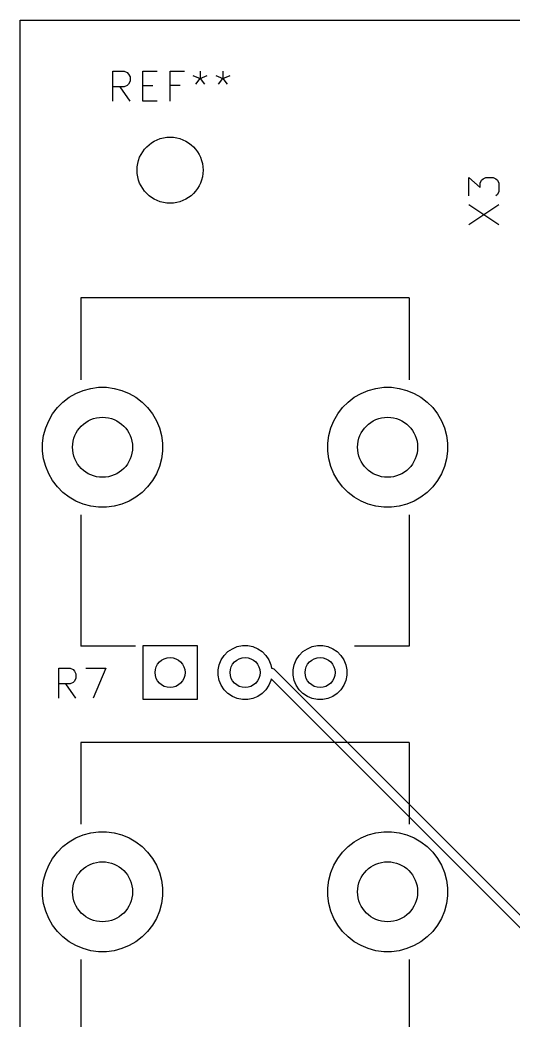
# Model space of a CAD drawing. Extents: x 119.8 to 199.8, y -185.2 to -95.2.
# Drawn here: x 119.76 to 136.22, y -128.49 to -95.16 of the extents above; entities that cross this region are included whole.
import ezdxf

# ---------------------------------------------------------------- set-up
doc = ezdxf.new("R2010")
doc.units = 0
doc.layers.add('BLACK', color=7, linetype='CONTINUOUS')

msp = doc.modelspace()

# ---------------------------------------------------------------- linework, layer by layer
at = {"layer": 'BLACK', "linetype": 'CONTINUOUS'}
for p, q in [((119.7556, -185.1644), (119.7556, -95.1644)), ((119.7556, -95.1644), (199.7556, -95.1644)), ((122.850838, -97.869219), (122.850838, -96.869219)), ((122.850838, -96.869219), (123.23179, -96.869219)), ((123.23179, -96.869219), (123.327028, -96.916838)), ((123.327028, -96.916838), (123.374647, -96.964457)), ((123.374647, -96.964457), (123.422266, -97.059695)), ((123.850838, -97.869219), (123.850838, -96.869219)), ((123.850838, -96.869219), (124.327028, -96.869219)), ((124.7556, -97.869219), (124.7556, -96.869219)), ((124.7556, -96.869219), (125.23179, -96.869219)), ((125.7556, -96.869219), (125.7556, -97.107314)), ((126.517505, -96.869219), (126.517505, -97.107314)), ((123.374647, -97.29779), (123.327028, -97.345409)), ((123.422266, -97.202552), (123.374647, -97.29779)), ((123.422266, -97.059695), (123.422266, -97.202552)), ((125.517505, -97.012076), (125.7556, -97.107314)), ((125.612743, -97.29779), (125.7556, -97.107314)), ((125.7556, -97.107314), (125.993695, -97.012076)), ((125.7556, -97.107314), (125.898457, -97.29779)), ((126.27941, -97.012076), (126.517505, -97.107314)), ((126.374648, -97.29779), (126.517505, -97.107314)), ((126.517505, -97.107314), (126.7556, -97.012076)), ((126.517505, -97.107314), (126.660362, -97.29779)), ((123.23179, -97.393028), (122.850838, -97.393028)), ((123.422266, -97.869219), (123.088933, -97.393028)), ((123.327028, -97.345409), (123.23179, -97.393028)), ((123.850838, -97.345409), (124.184171, -97.345409)), ((125.088933, -97.345409), (124.7556, -97.345409)), ((124.327028, -97.869219), (123.850838, -97.869219)), ((134.710419, -101.021542), (134.710419, -100.402495)), ((134.710419, -100.402495), (135.091371, -100.735828)), ((135.091371, -100.592971), (135.13899, -100.497733)), ((135.091371, -100.735828), (135.091371, -100.592971)), ((135.13899, -100.497733), (135.186609, -100.450114)), ((135.186609, -100.450114), (135.281847, -100.402495)), ((135.281847, -100.402495), (135.519942, -100.402495)), ((135.519942, -100.402495), (135.61518, -100.450114)), ((135.61518, -100.450114), (135.6628, -100.497733)), ((135.6628, -100.497733), (135.710419, -100.592971)), ((135.710419, -100.592971), (135.710419, -100.878685)), ((135.6628, -100.973923), (135.61518, -101.021542)), ((135.710419, -100.878685), (135.6628, -100.973923)), ((134.710419, -101.973923), (135.710419, -101.307257)), ((134.710419, -101.307257), (135.710419, -101.973923)), ((121.7856, -104.4194), (121.7856, -107.1394)), ((132.7256, -104.4194), (121.7856, -104.4194)), ((132.7256, -104.4194), (132.7256, -107.1394)), ((121.39446, -107.726461), (121.621023, -107.595655)), ((121.621023, -107.595655), (121.862721, -107.49554)), ((121.862721, -107.49554), (122.115419, -107.427829)), ((122.115419, -107.427829), (122.374794, -107.393682)), ((122.374794, -107.393682), (122.636406, -107.393682)), ((122.636406, -107.393682), (122.895781, -107.427829)), ((122.895781, -107.427829), (123.148479, -107.49554)), ((123.148479, -107.49554), (123.390177, -107.595655)), ((123.390177, -107.595655), (123.61674, -107.726461)), ((130.89446, -107.726461), (131.121023, -107.595655)), ((131.121023, -107.595655), (131.362721, -107.49554)), ((131.362721, -107.49554), (131.615419, -107.427829)), ((131.615419, -107.427829), (131.874794, -107.393682)), ((131.874794, -107.393682), (132.136406, -107.393682)), ((132.136406, -107.393682), (132.395781, -107.427829)), ((132.395781, -107.427829), (132.648479, -107.49554)), ((132.648479, -107.49554), (132.890177, -107.595655)), ((132.890177, -107.595655), (133.11674, -107.726461)), ((121.00192, -108.070708), (121.186908, -107.88572)), ((121.186908, -107.88572), (121.39446, -107.726461)), ((123.61674, -107.726461), (123.824292, -107.88572)), ((123.824292, -107.88572), (124.00928, -108.070708)), ((130.50192, -108.070708), (130.686908, -107.88572)), ((130.686908, -107.88572), (130.89446, -107.726461)), ((133.11674, -107.726461), (133.324292, -107.88572)), ((133.324292, -107.88572), (133.50928, -108.070708)), ((120.711855, -108.504823), (120.842661, -108.27826)), ((120.842661, -108.27826), (121.00192, -108.070708)), ((124.00928, -108.070708), (124.168539, -108.27826)), ((124.168539, -108.27826), (124.299345, -108.504823)), ((130.211855, -108.504823), (130.342661, -108.27826)), ((130.342661, -108.27826), (130.50192, -108.070708)), ((133.50928, -108.070708), (133.668539, -108.27826)), ((133.668539, -108.27826), (133.799345, -108.504823)), ((120.61174, -108.746521), (120.711855, -108.504823)), ((124.299345, -108.504823), (124.39946, -108.746521)), ((130.11174, -108.746521), (130.211855, -108.504823)), ((133.799345, -108.504823), (133.89946, -108.746521)), ((120.544029, -108.999219), (120.61174, -108.746521)), ((124.39946, -108.746521), (124.467171, -108.999219)), ((130.044029, -108.999219), (130.11174, -108.746521)), ((133.89946, -108.746521), (133.967171, -108.999219)), ((120.509882, -109.258594), (120.544029, -108.999219)), ((120.509882, -109.520206), (120.509882, -109.258594)), ((124.467171, -108.999219), (124.501318, -109.258594)), ((124.501318, -109.258594), (124.501318, -109.520206)), ((130.009882, -109.258594), (130.044029, -108.999219)), ((130.009882, -109.520206), (130.009882, -109.258594)), ((133.967171, -108.999219), (134.001318, -109.258594)), ((134.001318, -109.258594), (134.001318, -109.520206)), ((120.544029, -109.779581), (120.509882, -109.520206)), ((124.501318, -109.520206), (124.467171, -109.779581)), ((130.044029, -109.779581), (130.009882, -109.520206)), ((134.001318, -109.520206), (133.967171, -109.779581)), ((120.61174, -110.032279), (120.544029, -109.779581)), ((124.467171, -109.779581), (124.39946, -110.032279)), ((130.11174, -110.032279), (130.044029, -109.779581)), ((133.967171, -109.779581), (133.89946, -110.032279)), ((120.711855, -110.273977), (120.61174, -110.032279)), ((120.842661, -110.50054), (120.711855, -110.273977)), ((124.299345, -110.273977), (124.168539, -110.50054)), ((124.39946, -110.032279), (124.299345, -110.273977)), ((130.211855, -110.273977), (130.11174, -110.032279)), ((130.342661, -110.50054), (130.211855, -110.273977)), ((133.799345, -110.273977), (133.668539, -110.50054)), ((133.89946, -110.032279), (133.799345, -110.273977)), ((121.00192, -110.708092), (120.842661, -110.50054)), ((124.168539, -110.50054), (124.00928, -110.708092)), ((130.50192, -110.708092), (130.342661, -110.50054)), ((133.668539, -110.50054), (133.50928, -110.708092)), ((121.186908, -110.89308), (121.00192, -110.708092)), ((121.39446, -111.052339), (121.186908, -110.89308)), ((123.824292, -110.89308), (123.61674, -111.052339)), ((124.00928, -110.708092), (123.824292, -110.89308)), ((130.686908, -110.89308), (130.50192, -110.708092)), ((130.89446, -111.052339), (130.686908, -110.89308)), ((133.324292, -110.89308), (133.11674, -111.052339)), ((133.50928, -110.708092), (133.324292, -110.89308)), ((121.621023, -111.183145), (121.39446, -111.052339)), ((121.862721, -111.28326), (121.621023, -111.183145)), ((122.115419, -111.350971), (121.862721, -111.28326)), ((123.148479, -111.28326), (122.895781, -111.350971)), ((123.390177, -111.183145), (123.148479, -111.28326)), ((123.61674, -111.052339), (123.390177, -111.183145)), ((131.121023, -111.183145), (130.89446, -111.052339)), ((131.362721, -111.28326), (131.121023, -111.183145)), ((131.615419, -111.350971), (131.362721, -111.28326)), ((132.648479, -111.28326), (132.395781, -111.350971)), ((132.890177, -111.183145), (132.648479, -111.28326)), ((133.11674, -111.052339), (132.890177, -111.183145)), ((121.7856, -111.6394), (121.7856, -116.0094)), ((122.374794, -111.385118), (122.115419, -111.350971)), ((122.636406, -111.385118), (122.374794, -111.385118)), ((122.895781, -111.350971), (122.636406, -111.385118)), ((131.874794, -111.385118), (131.615419, -111.350971)), ((132.136406, -111.385118), (131.874794, -111.385118)), ((132.395781, -111.350971), (132.136406, -111.385118)), ((132.7256, -111.6394), (132.7256, -116.0094)), ((123.6056, -116.0094), (121.7856, -116.0094)), ((123.8556, -117.7894), (123.8556, -115.9894)), ((123.8556, -115.9894), (125.6556, -115.9894)), ((125.6556, -115.9894), (125.6556, -117.7894)), ((126.559891, -116.318446), (126.684646, -116.193691)), ((126.684646, -116.193691), (126.831343, -116.095671)), ((126.831343, -116.095671), (126.994344, -116.028154)), ((126.994344, -116.028154), (127.167385, -115.993734)), ((127.167385, -115.993734), (127.343815, -115.993734)), ((127.343815, -115.993734), (127.516856, -116.028154)), ((127.516856, -116.028154), (127.679857, -116.095671)), ((127.679857, -116.095671), (127.826554, -116.193691)), ((127.826554, -116.193691), (127.951309, -116.318446)), ((129.059891, -116.318446), (129.184646, -116.193691)), ((129.184646, -116.193691), (129.331343, -116.095671)), ((129.331343, -116.095671), (129.494344, -116.028154)), ((129.494344, -116.028154), (129.667385, -115.993734)), ((129.667385, -115.993734), (129.843815, -115.993734)), ((129.843815, -115.993734), (130.016856, -116.028154)), ((130.016856, -116.028154), (130.179857, -116.095671)), ((130.179857, -116.095671), (130.326554, -116.193691)), ((130.326554, -116.193691), (130.451309, -116.318446)), ((132.7256, -116.0094), (130.9056, -116.0094)), ((126.359934, -116.801185), (126.394354, -116.628144)), ((126.394354, -116.628144), (126.461871, -116.465143)), ((126.461871, -116.465143), (126.559891, -116.318446)), ((127.951309, -116.318446), (128.049329, -116.465143)), ((128.049329, -116.465143), (128.116846, -116.628144)), ((128.116846, -116.628144), (128.139243, -116.740745)), ((128.859934, -116.801185), (128.894354, -116.628144)), ((128.894354, -116.628144), (128.961871, -116.465143)), ((128.961871, -116.465143), (129.059891, -116.318446)), ((130.451309, -116.318446), (130.549329, -116.465143)), ((130.549329, -116.465143), (130.616846, -116.628144)), ((130.616846, -116.628144), (130.651266, -116.801185)), ((121.047505, -117.744219), (121.047505, -116.744219)), ((121.047505, -116.744219), (121.428457, -116.744219)), ((121.428457, -116.744219), (121.523695, -116.791838)), ((121.523695, -116.791838), (121.571314, -116.839457)), ((121.571314, -116.839457), (121.618933, -116.934695)), ((121.618933, -116.934695), (121.618933, -117.077552)), ((121.952267, -116.744219), (122.618933, -116.744219)), ((122.618933, -116.744219), (122.190362, -117.744219)), ((126.359934, -116.977615), (126.359934, -116.801185)), ((128.139243, -116.740745), (128.154841, -116.742282)), ((128.154841, -116.742282), (128.177238, -116.751559)), ((128.177238, -116.751559), (128.208912, -116.764679)), ((128.208912, -116.764679), (128.231643, -116.783334)), ((128.231643, -116.783334), (138.122709, -126.6744)), ((128.859934, -116.977615), (128.859934, -116.801185)), ((130.651266, -116.801185), (130.651266, -116.977615)), ((121.428457, -117.268028), (121.047505, -117.268028)), ((121.618933, -117.744219), (121.2856, -117.268028)), ((121.523695, -117.220409), (121.428457, -117.268028)), ((121.571314, -117.17279), (121.523695, -117.220409)), ((121.618933, -117.077552), (121.571314, -117.17279)), ((126.394354, -117.150656), (126.359934, -116.977615)), ((126.461871, -117.313657), (126.394354, -117.150656)), ((128.116846, -117.150656), (128.049329, -117.313657)), ((128.126444, -117.102399), (128.116846, -117.150656)), ((137.954511, -126.930466), (128.126444, -117.102399)), ((128.894354, -117.150656), (128.859934, -116.977615)), ((128.961871, -117.313657), (128.894354, -117.150656)), ((130.616846, -117.150656), (130.549329, -117.313657)), ((130.651266, -116.977615), (130.616846, -117.150656)), ((126.559891, -117.460354), (126.461871, -117.313657)), ((126.684646, -117.585109), (126.559891, -117.460354)), ((126.831343, -117.683129), (126.684646, -117.585109)), ((127.826554, -117.585109), (127.679857, -117.683129)), ((127.951309, -117.460354), (127.826554, -117.585109)), ((128.049329, -117.313657), (127.951309, -117.460354)), ((129.059891, -117.460354), (128.961871, -117.313657)), ((129.184646, -117.585109), (129.059891, -117.460354)), ((129.331343, -117.683129), (129.184646, -117.585109)), ((130.326554, -117.585109), (130.179857, -117.683129)), ((130.451309, -117.460354), (130.326554, -117.585109)), ((130.549329, -117.313657), (130.451309, -117.460354)), ((125.6556, -117.7894), (123.8556, -117.7894)), ((126.994344, -117.750646), (126.831343, -117.683129)), ((127.167385, -117.785066), (126.994344, -117.750646)), ((127.343815, -117.785066), (127.167385, -117.785066)), ((127.516856, -117.750646), (127.343815, -117.785066)), ((127.679857, -117.683129), (127.516856, -117.750646)), ((129.494344, -117.750646), (129.331343, -117.683129)), ((129.667385, -117.785066), (129.494344, -117.750646)), ((129.843815, -117.785066), (129.667385, -117.785066)), ((130.016856, -117.750646), (129.843815, -117.785066)), ((130.179857, -117.683129), (130.016856, -117.750646)), ((121.7856, -119.2194), (121.7856, -121.9394)), ((132.7256, -119.2194), (121.7856, -119.2194)), ((132.7256, -119.2194), (132.7256, -121.9394)), ((121.621023, -122.395655), (121.862721, -122.29554)), ((121.862721, -122.29554), (122.115419, -122.227829)), ((122.115419, -122.227829), (122.374794, -122.193682)), ((122.374794, -122.193682), (122.636406, -122.193682)), ((122.636406, -122.193682), (122.895781, -122.227829)), ((122.895781, -122.227829), (123.148479, -122.29554)), ((123.148479, -122.29554), (123.390177, -122.395655)), ((131.121023, -122.395655), (131.362721, -122.29554)), ((131.362721, -122.29554), (131.615419, -122.227829)), ((131.615419, -122.227829), (131.874794, -122.193682)), ((131.874794, -122.193682), (132.136406, -122.193682)), ((132.136406, -122.193682), (132.395781, -122.227829)), ((132.395781, -122.227829), (132.648479, -122.29554)), ((132.648479, -122.29554), (132.890177, -122.395655)), ((121.186908, -122.68572), (121.39446, -122.526461)), ((121.39446, -122.526461), (121.621023, -122.395655)), ((123.390177, -122.395655), (123.61674, -122.526461)), ((123.61674, -122.526461), (123.824292, -122.68572)), ((130.686908, -122.68572), (130.89446, -122.526461)), ((130.89446, -122.526461), (131.121023, -122.395655)), ((132.890177, -122.395655), (133.11674, -122.526461)), ((133.11674, -122.526461), (133.324292, -122.68572)), ((120.842661, -123.07826), (121.00192, -122.870708)), ((121.00192, -122.870708), (121.186908, -122.68572)), ((123.824292, -122.68572), (124.00928, -122.870708)), ((124.00928, -122.870708), (124.168539, -123.07826)), ((130.342661, -123.07826), (130.50192, -122.870708)), ((130.50192, -122.870708), (130.686908, -122.68572)), ((133.324292, -122.68572), (133.50928, -122.870708)), ((133.50928, -122.870708), (133.668539, -123.07826)), ((120.61174, -123.546521), (120.711855, -123.304823)), ((120.711855, -123.304823), (120.842661, -123.07826)), ((124.168539, -123.07826), (124.299345, -123.304823)), ((124.299345, -123.304823), (124.39946, -123.546521)), ((130.11174, -123.546521), (130.211855, -123.304823)), ((130.211855, -123.304823), (130.342661, -123.07826)), ((133.668539, -123.07826), (133.799345, -123.304823)), ((133.799345, -123.304823), (133.89946, -123.546521)), ((120.544029, -123.799219), (120.61174, -123.546521)), ((124.39946, -123.546521), (124.467171, -123.799219)), ((130.044029, -123.799219), (130.11174, -123.546521)), ((133.89946, -123.546521), (133.967171, -123.799219)), ((120.509882, -124.058594), (120.544029, -123.799219)), ((124.467171, -123.799219), (124.501318, -124.058594)), ((130.009882, -124.058594), (130.044029, -123.799219)), ((133.967171, -123.799219), (134.001318, -124.058594)), ((120.509882, -124.320206), (120.509882, -124.058594)), ((124.501318, -124.058594), (124.501318, -124.320206)), ((130.009882, -124.320206), (130.009882, -124.058594)), ((134.001318, -124.058594), (134.001318, -124.320206)), ((120.544029, -124.579581), (120.509882, -124.320206)), ((120.61174, -124.832279), (120.544029, -124.579581)), ((124.467171, -124.579581), (124.39946, -124.832279)), ((124.501318, -124.320206), (124.467171, -124.579581)), ((130.044029, -124.579581), (130.009882, -124.320206)), ((130.11174, -124.832279), (130.044029, -124.579581)), ((133.967171, -124.579581), (133.89946, -124.832279)), ((134.001318, -124.320206), (133.967171, -124.579581)), ((120.711855, -125.073977), (120.61174, -124.832279)), ((124.39946, -124.832279), (124.299345, -125.073977)), ((130.211855, -125.073977), (130.11174, -124.832279)), ((133.89946, -124.832279), (133.799345, -125.073977)), ((120.842661, -125.30054), (120.711855, -125.073977)), ((121.00192, -125.508092), (120.842661, -125.30054)), ((124.168539, -125.30054), (124.00928, -125.508092)), ((124.299345, -125.073977), (124.168539, -125.30054)), ((130.342661, -125.30054), (130.211855, -125.073977)), ((130.50192, -125.508092), (130.342661, -125.30054)), ((133.668539, -125.30054), (133.50928, -125.508092)), ((133.799345, -125.073977), (133.668539, -125.30054)), ((121.186908, -125.69308), (121.00192, -125.508092)), ((124.00928, -125.508092), (123.824292, -125.69308)), ((130.686908, -125.69308), (130.50192, -125.508092)), ((133.50928, -125.508092), (133.324292, -125.69308)), ((121.39446, -125.852339), (121.186908, -125.69308)), ((121.621023, -125.983145), (121.39446, -125.852339)), ((123.61674, -125.852339), (123.390177, -125.983145)), ((123.824292, -125.69308), (123.61674, -125.852339)), ((130.89446, -125.852339), (130.686908, -125.69308)), ((131.121023, -125.983145), (130.89446, -125.852339)), ((133.11674, -125.852339), (132.890177, -125.983145)), ((133.324292, -125.69308), (133.11674, -125.852339)), ((121.862721, -126.08326), (121.621023, -125.983145)), ((122.115419, -126.150971), (121.862721, -126.08326)), ((122.374794, -126.185118), (122.115419, -126.150971)), ((122.636406, -126.185118), (122.374794, -126.185118)), ((122.895781, -126.150971), (122.636406, -126.185118)), ((123.148479, -126.08326), (122.895781, -126.150971)), ((123.390177, -125.983145), (123.148479, -126.08326)), ((131.362721, -126.08326), (131.121023, -125.983145)), ((131.615419, -126.150971), (131.362721, -126.08326)), ((131.874794, -126.185118), (131.615419, -126.150971)), ((132.136406, -126.185118), (131.874794, -126.185118)), ((132.395781, -126.150971), (132.136406, -126.185118)), ((132.648479, -126.08326), (132.395781, -126.150971)), ((132.890177, -125.983145), (132.648479, -126.08326)), ((121.7856, -126.4394), (121.7856, -130.8094)), ((132.7256, -126.4394), (132.7256, -130.8094))]:
    msp.add_line(p, q, dxfattribs=at)
at = {"layer": 'BLACK'}
for centre, radius in [((124.7556, -100.1644), 1.1), ((124.7556, -100.1644), 1.099999), ((124.7556, -100.1644), 1.099999), ((122.5056, -109.3894), 1), ((122.5056, -109.3894), 1), ((122.5056, -109.3894), 1), ((132.0056, -109.3894), 1), ((132.0056, -109.3894), 1), ((132.0056, -109.3894), 1), ((124.7556, -116.8894), 0.5), ((124.7556, -116.8894), 0.5), ((124.7556, -116.8894), 0.5), ((127.2556, -116.8894), 0.5), ((127.2556, -116.8894), 0.5), ((127.2556, -116.8894), 0.5), ((129.7556, -116.8894), 0.5), ((129.7556, -116.8894), 0.5), ((129.7556, -116.8894), 0.5), ((122.5056, -124.1894), 1), ((122.5056, -124.1894), 1), ((122.5056, -124.1894), 1), ((132.0056, -124.1894), 1), ((132.0056, -124.1894), 1), ((132.0056, -124.1894), 1)]:
    msp.add_circle(centre, radius, dxfattribs=at)
at = {"layer": 'WHITE'}
for centre, radius in [((124.7556, -100.1644), 1.099999), ((122.5056, -109.3894), 1), ((132.0056, -109.3894), 1), ((124.7556, -116.8894), 0.5), ((127.2556, -116.8894), 0.5), ((129.7556, -116.8894), 0.5), ((122.5056, -124.1894), 1), ((132.0056, -124.1894), 1)]:
    msp.add_circle(centre, radius, dxfattribs=at)

doc.saveas('drawing.dxf')
